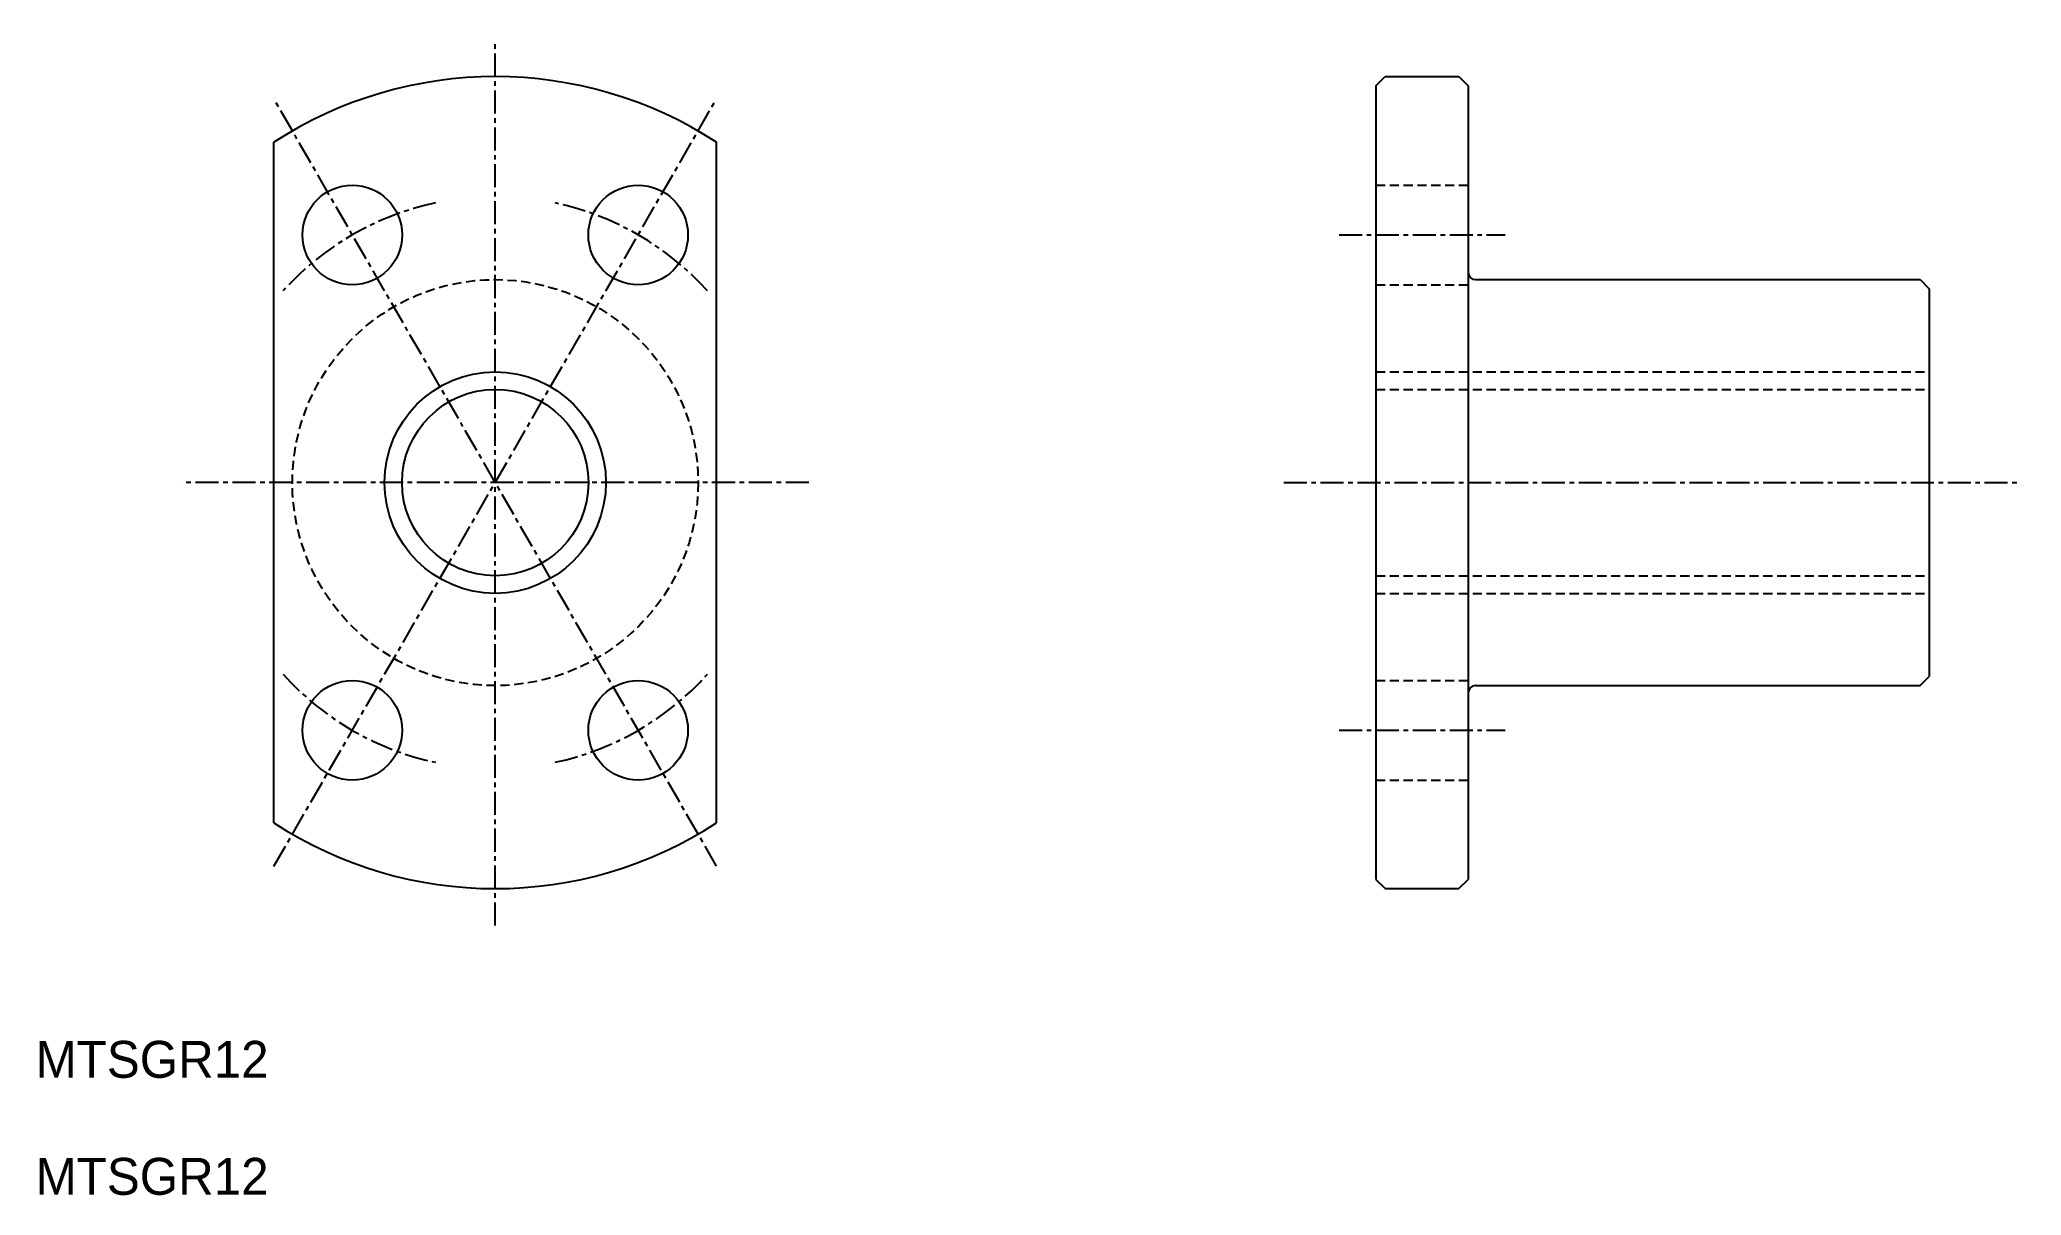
# Model space of a CAD drawing. Extents: x 92 to 199, y 44 to 107.
import ezdxf

# ---------------------------------------------------------------- set-up
doc = ezdxf.new("R2010")
doc.units = 0
doc.linetypes.add('CENTER', pattern=[2, 1.25, -0.25, 0.25, -0.25])
doc.linetypes.add('DASHED', pattern=[0.75, 0.5, -0.25])
doc.layers.get('0').update_dxf_attribs({"linetype": 'CONTINUOUS'})
doc.layers.add('CENTER', color=1, linetype='CENTER')

msp = doc.modelspace()

# ---------------------------------------------------------------- linework, layer by layer
at = {"color": 7, "linetype": 'CONTINUOUS'}
for p, q in [((164.46, 104.3), (164.96, 104.8)), ((164.46, 104.3), (164.46, 61.3)), ((164.96, 104.8), (168.96, 104.8)), ((168.96, 104.8), (169.46, 104.3)), ((169.46, 104.3), (169.46, 61.3)), ((104.71, 64.36), (104.71, 101.24)), ((128.71, 64.36), (128.71, 101.24)), ((164.46, 93.8), (164.46, 93.8)), ((169.86, 93.8), (193.96, 93.8)), ((193.96, 93.8), (194.46, 93.3)), ((194.46, 93.3), (194.46, 72.3)), ((164.46, 82.8), (164.46, 82.8)), ((193.96, 71.8), (194.46, 72.3)), ((169.86, 71.8), (193.96, 71.8)), ((164.46, 61.3), (164.96, 60.8)), ((168.96, 60.8), (169.46, 61.3)), ((164.96, 60.8), (168.96, 60.8))]:
    msp.add_line(p, q, dxfattribs=at)
at = {"color": 3, "linetype": 'DASHED'}
for p, q in [((164.46, 98.92), (169.46, 98.92)), ((164.46, 93.52), (169.46, 93.52)), ((164.46, 88.8), (194.46, 88.8)), ((164.46, 87.85), (194.46, 87.85)), ((164.46, 77.75), (194.46, 77.75)), ((164.46, 76.8), (194.46, 76.8)), ((164.46, 72.08), (169.46, 72.08)), ((164.46, 66.68), (169.46, 66.68))]:
    msp.add_line(p, q, dxfattribs=at)
at = {"color": 7, "linetype": 'CONTINUOUS'}
for centre, radius in [((108.96, 96.22), 2.7), ((124.46, 96.22), 2.7), ((116.71, 82.8), 5.05), ((108.96, 69.38), 2.7), ((124.46, 69.38), 2.7)]:
    msp.add_circle(centre, radius, dxfattribs=at)
at = {"color": 3, "linetype": 'DASHED'}
msp.add_circle((116.71, 82.8), 11, dxfattribs=at)
at = {"color": 3, "linetype": 'CONTINUOUS'}
msp.add_circle((116.71, 82.8), 6, dxfattribs=at)
at = {"color": 7, "linetype": 'CONTINUOUS'}
for centre, radius, start, end in [((116.71, 82.8), 22, 56.9443, 123.0557), ((169.86, 94.2), 0.4, 180, 270), ((169.86, 71.4), 0.4, 90, 180), ((116.71, 82.8), 22, 236.9443, 303.0557)]:
    msp.add_arc(centre, radius, start, end, dxfattribs=at)
at = {"layer": 'CENTER', "color": 1, "linetype": 'CENTER'}
for p, q in [((116.71, 58.8), (116.71, 106.8)), ((128.71, 62.02), (104.71, 103.59)), ((104.71, 62.02), (128.71, 103.59)), ((162.46, 96.22), (171.46, 96.22)), ((133.71, 82.8), (99.71, 82.8)), ((159.46, 82.8), (199.46, 82.8)), ((162.46, 69.38), (171.46, 69.38))]:
    msp.add_line(p, q, dxfattribs=at)
for start, end in [(102.0798, 137.9202), (42.0798, 77.9202), (222.0798, 257.9202), (282.0798, 317.9202)]:
    msp.add_arc((116.71, 82.8), 15.5, start, end, dxfattribs=at)

# ---------------------------------------------------------------- texts
at = {"color": 7, "linetype": 'CONTINUOUS'}
for p in [(91.79, 50.55), (91.79, 44.21)]:
    msp.add_text('MTSGR12', height=2, dxfattribs=at).set_placement(p)

doc.saveas('drawing.dxf')
